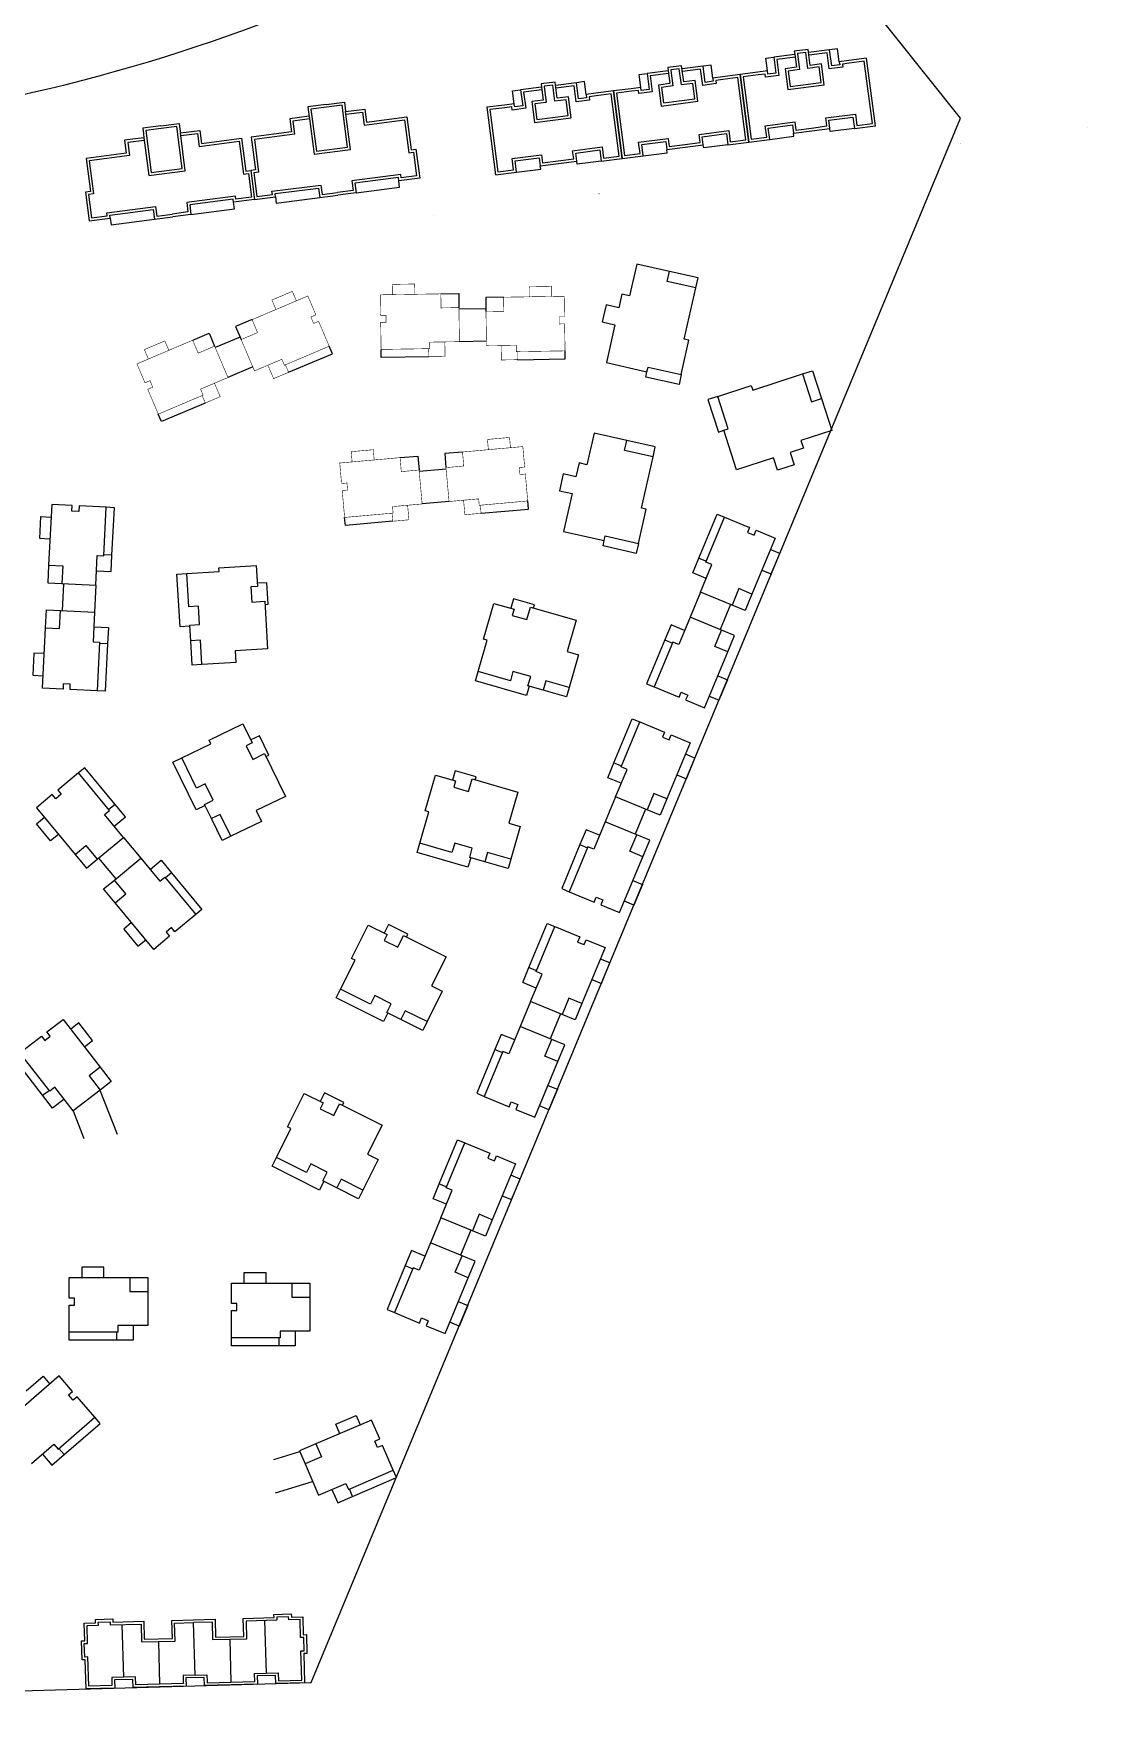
# Model space of a CAD drawing. Extents: x 65861 to 180383, y -19954 to 24543.
# Drawn here: x 128641 to 130589, y -16942 to -13829 of the extents above; entities that cross this region are included whole.
import ezdxf

# ---------------------------------------------------------------- set-up
doc = ezdxf.new("R2010")
doc.units = 0
doc.header["$LTSCALE"] = 1000
doc.header["$MEASUREMENT"] = 0
doc.layers.add('140', color=2, linetype='Continuous', lineweight=5)
doc.layers.add('DingDianTu', color=5, linetype='Continuous', lineweight=0)

# ---------------------------------------------------------------- blocks, each defined once
blk = doc.blocks.new('dafasfd')
at = {"layer": 'DingDianTu', "color": 7, "const_width": 100}
blk.add_lwpolyline([(36368038, 16363912), (36368954, 16361479), (36372042, 16362641), (36374261, 16356745), (36369114, 16354807), (36369537, 16353684), (36361113, 16350514), (36359352, 16355194), (36360288, 16355546), (36359830, 16356763), (36358894, 16356410), (36357556, 16359967)], close=True, dxfattribs=at)
for points in [[(36363546, 16362221), (36362876, 16363999), (36359039, 16362555), (36359708, 16360777)], [(36371734, 16355794), (36372686, 16353267), (36369878, 16352210), (36369350, 16353614)]]:
    blk.add_lwpolyline(points, dxfattribs=at)
at = {"layer": 'DingDianTu', "color": 7}
for points in [[(36368038, 16363912), (36371127, 16365074), (36372042, 16362641)], [(36369878, 16352210), (36361642, 16349110), (36361113, 16350514)]]:
    blk.add_lwpolyline(points, dxfattribs=at)
blk = doc.blocks.new('*E119')
at = {"layer": 'DingDianTu', "color": 7, "xscale": 0.001000002024510444, "yscale": 0.001000000163912773, "zscale": 0.001, "rotation": 339.3761177849276}
blk.add_blockref('dafasfd', (22613, -20413), dxfattribs=at)
blk = doc.blocks.new('*E118')
at = {"layer": 'DingDianTu', "color": 7, "xscale": 0.001000002024510444, "yscale": 0.001000000163912773, "zscale": 0.001, "rotation": 339.3761177849276}
blk.add_blockref('dafasfd', (22613, -20413), dxfattribs=at)
blk = doc.blocks.new('*E117')
at = {"layer": 'DingDianTu', "color": 7, "xscale": 0.001000002024510444, "yscale": 0.001000000163912773, "zscale": 0.001, "rotation": 339.3761177849276}
blk.add_blockref('dafasfd', (22613, -20413), dxfattribs=at)
blk = doc.blocks.new('*E116')
at = {"layer": 'DingDianTu', "color": 7, "xscale": 0.001000002024510444, "yscale": 0.001000000163912773, "zscale": 0.001, "rotation": 339.3761177849276}
blk.add_blockref('dafasfd', (22613, -20413), dxfattribs=at)
blk = doc.blocks.new('*E115')
at = {"layer": 'DingDianTu', "color": 7, "xscale": 0.001000002024510444, "yscale": 0.001000000163912773, "zscale": 0.001, "rotation": 339.3761177849276}
blk.add_blockref('dafasfd', (22612.58, -20413.34), dxfattribs=at)
blk = doc.blocks.new('*E114')
at = {"layer": 'DingDianTu', "color": 7, "xscale": 0.001000002024510444, "yscale": 0.001000000163912773, "zscale": 0.001, "rotation": 339.3761177849276}
blk.add_blockref('dafasfd', (22612.58, -20413.34), dxfattribs=at)
blk = doc.blocks.new('*E113')
at = {"layer": 'DingDianTu', "color": 7, "xscale": 0.001000002024510444, "yscale": 0.001000000163912773, "zscale": 0.001, "rotation": 339.3761177849276}
blk.add_blockref('dafasfd', (22612.58, -20413.34), dxfattribs=at)
blk = doc.blocks.new('*E112')
at = {"layer": 'DingDianTu', "color": 7, "xscale": 0.001000002024510444, "yscale": 0.001000000163912773, "zscale": 0.001, "rotation": 339.3761177849276}
blk.add_blockref('dafasfd', (22612.58, -20413.34), dxfattribs=at)
blk = doc.blocks.new('*E111')
at = {"layer": 'DingDianTu', "color": 7, "xscale": 0.001000002024510444, "yscale": 0.001000000163912773, "zscale": 0.001, "rotation": 339.3761177849276}
blk.add_blockref('dafasfd', (22612.58, -20413.34), dxfattribs=at)
blk = doc.blocks.new('*E110')
at = {"layer": 'DingDianTu', "color": 7, "xscale": 0.001000002024510444, "yscale": 0.001000000163912773, "zscale": 0.001, "rotation": 339.3761177849276}
blk.add_blockref('dafasfd', (22612.58, -20413.34), dxfattribs=at)

msp = doc.modelspace()

# ---------------------------------------------------------------- linework, layer by layer
at = {"layer": '140', "color": 7}
for p, q in [((130354.2, -13985.6), (129864.9, -13370.9)), ((129994.2, -13874.7), (130009.1, -13872.8)), ((129997.3, -13898.5), (129994.2, -13874.7)), ((130047.7, -13867.8), (130009.1, -13872.8)), ((130009.1, -13872.8), (130012.9, -13902.5)), ((130048.4, -13872.7), (130014.7, -13877.1)), ((130014.7, -13877.1), (130018.5, -13906.9)), ((130072.8, -13858.5), (130047, -13861.8)), ((130047, -13861.8), (130047.7, -13867.8)), ((130047.7, -13867.8), (130050.8, -13891.6)), ((130068.4, -13864.1), (130052.6, -13866.1)), ((130052.6, -13866.1), (130052.7, -13867.1)), ((130052.7, -13867.1), (130056.4, -13895.9)), ((130072.3, -13893.8), (130068.4, -13864.1)), ((130073.5, -13864.4), (130072.8, -13858.5)), ((130076.6, -13888.2), (130072.8, -13858.5)), ((130112.2, -13859.4), (130073.5, -13864.4)), ((130107.9, -13865), (130074.2, -13869.4)), ((130111.7, -13894.8), (130107.9, -13865)), ((130127.1, -13857.5), (130112.2, -13859.4)), ((130116.1, -13889.2), (130112.2, -13859.4)), ((130130.2, -13881.3), (130127.1, -13857.5)), ((130148, -13879), (130130.2, -13881.3)), ((130130.2, -13881.3), (130130.9, -13887.3)), ((130180.7, -13874.8), (130148, -13879)), ((130176.4, -13880.4), (130148.7, -13884)), ((130191.3, -13995.4), (130176.4, -13880.4)), ((130196.9, -13999.7), (130180.7, -13874.8)), ((129760.1, -13905), (129775, -13903.1)), ((129763.2, -13928.8), (129760.1, -13905)), ((129813.7, -13898.1), (129775, -13903.1)), ((129775, -13903.1), (129778.9, -13932.9)), ((129814.3, -13903.1), (129780.6, -13907.4)), ((129780.6, -13907.4), (129784.5, -13937.2)), ((129838.7, -13888.8), (129812.9, -13892.2)), ((129812.9, -13892.2), (129813.7, -13898.1)), ((129813.7, -13898.1), (129816.8, -13921.9)), ((129834.4, -13894.4), (129818.5, -13896.5)), ((129818.5, -13896.5), (129818.7, -13897.5)), ((129818.7, -13897.5), (129822.4, -13926.2)), ((129838.2, -13924.2), (129834.4, -13894.4)), ((129839.5, -13894.8), (129838.7, -13888.8)), ((129842.6, -13918.6), (129838.7, -13888.8)), ((129878.2, -13889.8), (129839.5, -13894.8)), ((129873.8, -13895.4), (129840.1, -13899.7)), ((129877.7, -13925.1), (129873.8, -13895.4)), ((129893, -13887.8), (129878.2, -13889.8)), ((129882, -13919.5), (129878.2, -13889.8)), ((129896.1, -13911.6), (129893, -13887.8)), ((129914, -13909.3), (129896.1, -13911.6)), ((129896.1, -13911.6), (129896.9, -13917.6)), ((129946.7, -13905.1), (129914, -13909.3)), ((129942.4, -13910.7), (129914.6, -13914.3)), ((129957.3, -14025.7), (129942.4, -13910.7)), ((129979.4, -13900.8), (129946.7, -13905.1)), ((129962.9, -14030), (129946.7, -13905.1)), ((129946.7, -13905.1), (129962.9, -14030)), ((129980.1, -13905.8), (129952.3, -13909.4)), ((129952.3, -13909.4), (129967.2, -14024.4)), ((129997.3, -13898.5), (129979.4, -13900.8)), ((129993, -13904.1), (129980.1, -13905.8)), ((129993.7, -13910.1), (129993, -13904.1)), ((130018.5, -13906.9), (129993.7, -13910.1)), ((129998, -13904.5), (129997.3, -13898.5)), ((130012.9, -13902.5), (129998, -13904.5)), ((130050.8, -13891.6), (130030, -13894.3)), ((130030, -13894.3), (130035, -13933)), ((130056.4, -13895.9), (130035.6, -13898.6)), ((130035.6, -13898.6), (130039.3, -13927.4)), ((130093.1, -13891.1), (130072.3, -13893.8)), ((130097.4, -13885.5), (130076.6, -13888.2)), ((130096.8, -13919.9), (130093.1, -13891.1)), ((130102.4, -13924.2), (130097.4, -13885.5)), ((130136.5, -13891.6), (130111.7, -13894.8)), ((130130.9, -13887.3), (130116.1, -13889.2)), ((130148.7, -13884), (130135.8, -13885.6)), ((130135.8, -13885.6), (130136.5, -13891.6)), ((129526.1, -13935.4), (129541, -13933.4)), ((129529.2, -13959.2), (129526.1, -13935.4)), ((129579.6, -13928.4), (129541, -13933.4)), ((129541, -13933.4), (129544.8, -13963.2)), ((129580.3, -13933.4), (129546.6, -13937.8)), ((129546.6, -13937.8), (129550.4, -13967.5)), ((129604.7, -13919.1), (129578.9, -13922.5)), ((129578.9, -13922.5), (129579.6, -13928.4)), ((129579.6, -13928.4), (129582.7, -13952.2)), ((129600.3, -13924.7), (129584.5, -13926.8)), ((129584.5, -13926.8), (129584.6, -13927.8)), ((129584.6, -13927.8), (129588.3, -13956.5)), ((129604.2, -13954.5), (129600.3, -13924.7)), ((129605.4, -13925.1), (129604.7, -13919.1)), ((129608.5, -13948.9), (129604.7, -13919.1)), ((129644.1, -13920.1), (129605.4, -13925.1)), ((129639.8, -13925.7), (129606.1, -13930)), ((129643.6, -13955.4), (129639.8, -13925.7)), ((129659, -13918.2), (129644.1, -13920.1)), ((129648, -13949.8), (129644.1, -13920.1)), ((129662.1, -13942), (129659, -13918.2)), ((129679.9, -13939.6), (129662.1, -13942)), ((129662.1, -13942), (129662.8, -13947.9)), ((129712.6, -13935.4), (129679.9, -13939.6)), ((129708.3, -13941), (129680.6, -13944.6)), ((129723.2, -14056), (129708.3, -13941)), ((129745.4, -13931.2), (129712.6, -13935.4)), ((129728.8, -14060.4), (129712.6, -13935.4)), ((129712.6, -13935.4), (129728.8, -14060.4)), ((129746, -13936.1), (129718.2, -13939.7)), ((129718.2, -13939.7), (129733.2, -14054.8)), ((129763.2, -13928.8), (129745.4, -13931.2)), ((129758.9, -13934.4), (129746, -13936.1)), ((129759.7, -13940.4), (129758.9, -13934.4)), ((129784.5, -13937.2), (129759.7, -13940.4)), ((129764, -13934.8), (129763.2, -13928.8)), ((129778.9, -13932.9), (129764, -13934.8)), ((129816.8, -13921.9), (129796, -13924.6)), ((129796, -13924.6), (129801, -13963.3)), ((129822.4, -13926.2), (129801.6, -13928.9)), ((129801.6, -13928.9), (129805.3, -13957.7)), ((129859.1, -13921.5), (129838.2, -13924.2)), ((129863.4, -13915.9), (129842.6, -13918.6)), ((129862.8, -13950.2), (129859.1, -13921.5)), ((129868.4, -13954.5), (129863.4, -13915.9)), ((129902.5, -13921.9), (129877.7, -13925.1)), ((129896.9, -13917.6), (129882, -13919.5)), ((129914.6, -13914.3), (129901.7, -13915.9)), ((129901.7, -13915.9), (129902.5, -13921.9)), ((130035, -13933), (130102.4, -13924.2)), ((130039.3, -13927.4), (130096.8, -13919.9)), ((129181.5, -13960.4), (129147.7, -13964.7)), ((129147.7, -13964.7), (129149.1, -13975.1)), ((129149.1, -13975.1), (129150, -13982.3)), ((129182.1, -13965.3), (129153.3, -13969)), ((129153.3, -13969), (129163.4, -14046.9)), ((129181.5, -13960.4), (129215.2, -13956)), ((129210.9, -13961.6), (129182.1, -13965.3)), ((129220.9, -14039.4), (129210.9, -13961.6)), ((129215.2, -13956), (129216.5, -13966.4)), ((129216.5, -13966.4), (129217.4, -13973.5)), ((129217.4, -13973.5), (129253.1, -13968.9)), ((129226.5, -14043.8), (129217.4, -13973.5)), ((129218.1, -13978.5), (129248.8, -13974.5)), ((129248.8, -13974.5), (129252, -13998.6)), ((129253.1, -13968.9), (129256.3, -13993)), ((129511.3, -13961.5), (129478.6, -13965.7)), ((129478.6, -13965.7), (129494.8, -14090.7)), ((129512, -13966.4), (129484.2, -13970)), ((129484.2, -13970), (129499.1, -14085.1)), ((129529.2, -13959.2), (129511.3, -13961.5)), ((129524.9, -13964.8), (129512, -13966.4)), ((129525.6, -13970.7), (129524.9, -13964.8)), ((129550.4, -13967.5), (129525.6, -13970.7)), ((129530, -13965.1), (129529.2, -13959.2)), ((129544.8, -13963.2), (129530, -13965.1)), ((129582.7, -13952.2), (129561.9, -13954.9)), ((129561.9, -13954.9), (129566.9, -13993.6)), ((129588.3, -13956.5), (129567.5, -13959.2)), ((129567.5, -13959.2), (129571.2, -13988)), ((129625, -13951.8), (129604.2, -13954.5)), ((129629.3, -13946.2), (129608.5, -13948.9)), ((129628.8, -13980.6), (129625, -13951.8)), ((129634.4, -13984.9), (129629.3, -13946.2)), ((129668.4, -13952.2), (129643.6, -13955.4)), ((129662.8, -13947.9), (129648, -13949.8)), ((129680.6, -13944.6), (129667.7, -13946.3)), ((129667.7, -13946.3), (129668.4, -13952.2)), ((129801, -13963.3), (129868.4, -13954.5)), ((129805.3, -13957.7), (129862.8, -13950.2)), ((128876, -13999.9), (128842.3, -14004.3)), ((128842.3, -14004.3), (128843.6, -14014.7)), ((128876.6, -14004.9), (128847.9, -14008.6)), ((128876, -13999.9), (128909.7, -13995.6)), ((128905.4, -14001.2), (128876.6, -14004.9)), ((128915.5, -14079), (128905.4, -14001.2)), ((128909.7, -13995.6), (128911.1, -14006)), ((128911.1, -14006), (128912, -14013.1)), ((129150, -13982.3), (129114.3, -13986.9)), ((129114.3, -13986.9), (129117.4, -14011)), ((129150.6, -13987.2), (129119.9, -13991.2)), ((129119.9, -13991.2), (129123, -14015.3)), ((129150, -13982.3), (129159.1, -14052.5)), ((129154, -16879.6), (130354.2, -13985.6)), ((129252, -13998.6), (129326.3, -13989)), ((129256.3, -13993), (129330.6, -13983.4)), ((129326.3, -13989), (129334.2, -14050)), ((129330.6, -13983.4), (129338.5, -14044.4)), ((129566.9, -13993.6), (129634.4, -13984.9)), ((129571.2, -13988), (129628.8, -13980.6)), ((129993.3, -13999.9), (130047.8, -13992.8)), ((129996, -14020.7), (129993.3, -13999.9)), ((129998.9, -14004.2), (130043.5, -13998.4)), ((130001.6, -14025), (129998.9, -14004.2)), ((130043.5, -13998.4), (130045.4, -14013.3)), ((130047.8, -13992.8), (130049.7, -14007.7)), ((130049.7, -14007.7), (130078.5, -14004)), ((130078.5, -14004), (130107.2, -14000.2)), ((130079.1, -14008.9), (130112.8, -14004.6)), ((130105.3, -13985.4), (130159.9, -13978.3)), ((130107.2, -14000.2), (130105.3, -13985.4)), ((130110.9, -13989.7), (130155.5, -13983.9)), ((130112.8, -14004.6), (130110.9, -13989.7)), ((130113.6, -14010.5), (130112.8, -14004.6)), ((130158.2, -14004.7), (130113.6, -14010.5)), ((130155.5, -13983.9), (130158.2, -14004.7)), ((130158.2, -14004.7), (130196.9, -13999.7)), ((130159.9, -13978.3), (130162.6, -13999.1)), ((130162.6, -13999.1), (130191.3, -13995.4)), ((128844.6, -14021.9), (128808.9, -14026.5)), ((128808.9, -14026.5), (128812, -14050.6)), ((128845.2, -14026.8), (128814.5, -14030.8)), ((128814.5, -14030.8), (128817.6, -14054.9)), ((128843.6, -14014.7), (128844.6, -14021.9)), ((128844.6, -14021.9), (128853.7, -14092.1)), ((128847.9, -14008.6), (128858, -14086.5)), ((128912, -14013.1), (128947.7, -14008.5)), ((128921.1, -14083.3), (128912, -14013.1)), ((128912.6, -14018.1), (128943.4, -14014.1)), ((128943.4, -14014.1), (128946.5, -14038.2)), ((128946.5, -14038.2), (129020.9, -14028.6)), ((128947.7, -14008.5), (128950.8, -14032.6)), ((128950.8, -14032.6), (129025.2, -14023)), ((129020.9, -14028.6), (129028.8, -14089.5)), ((129025.2, -14023), (129033.1, -14083.9)), ((129117.4, -14011), (129043.1, -14020.7)), ((129043.1, -14020.7), (129051, -14081.6)), ((129123, -14015.3), (129048.7, -14025)), ((129048.7, -14025), (129056.6, -14085.9)), ((129759.2, -14030.2), (129813.8, -14023.1)), ((129761.9, -14051), (129759.2, -14030.2)), ((129764.8, -14034.5), (129809.4, -14028.7)), ((129767.5, -14055.3), (129764.8, -14034.5)), ((129809.4, -14028.7), (129811.4, -14043.6)), ((129813.8, -14023.1), (129815.7, -14038)), ((129815.7, -14038), (129844.4, -14034.3)), ((129844.4, -14034.3), (129873.2, -14030.6)), ((129845.1, -14039.2), (129878.8, -14034.9)), ((129871.3, -14015.7), (129925.8, -14008.6)), ((129873.2, -14030.6), (129871.3, -14015.7)), ((129876.9, -14020), (129921.5, -14014.2)), ((129878.8, -14034.9), (129876.9, -14020)), ((129879.6, -14040.8), (129878.8, -14034.9)), ((129924.2, -14035), (129879.6, -14040.8)), ((129921.5, -14014.2), (129924.2, -14035)), ((129924.2, -14035), (129962.9, -14030)), ((129925.8, -14008.6), (129928.5, -14029.4)), ((129928.5, -14029.4), (129957.3, -14025.7)), ((129962.9, -14030), (130001.6, -14025)), ((129967.2, -14024.4), (129996, -14020.7)), ((130001.6, -14025), (130046.2, -14019.2)), ((130045.4, -14013.3), (130079.1, -14008.9)), ((130046.2, -14019.2), (130045.4, -14013.3)), ((128812, -14050.6), (128737.6, -14060.2)), ((128737.6, -14060.2), (128745.5, -14121.2)), ((128817.6, -14054.9), (128743.2, -14064.5)), ((128743.2, -14064.5), (128751.1, -14125.5)), ((129159.1, -14052.5), (129226.5, -14043.8)), ((129163.4, -14046.9), (129220.9, -14039.4)), ((129334.2, -14050), (129343.2, -14048.8)), ((129338.5, -14044.4), (129347.5, -14043.2)), ((129343.2, -14048.8), (129348.8, -14092.4)), ((129347.5, -14043.2), (129354.4, -14096.8)), ((129525.2, -14060.5), (129579.7, -14053.5)), ((129527.9, -14081.4), (129525.2, -14060.5)), ((129530.8, -14064.8), (129575.4, -14059.1)), ((129533.5, -14085.7), (129530.8, -14064.8)), ((129575.4, -14059.1), (129577.3, -14073.9)), ((129579.7, -14053.5), (129581.6, -14068.3)), ((129581.6, -14068.3), (129610.4, -14064.6)), ((129610.4, -14064.6), (129639.2, -14060.9)), ((129611, -14069.6), (129644.8, -14065.2)), ((129637.2, -14046), (129691.8, -14038.9)), ((129639.2, -14060.9), (129637.2, -14046)), ((129642.8, -14050.3), (129687.5, -14044.5)), ((129644.8, -14065.2), (129642.8, -14050.3)), ((129645.5, -14071.1), (129644.8, -14065.2)), ((129690.2, -14065.4), (129645.5, -14071.1)), ((129687.5, -14044.5), (129690.2, -14065.4)), ((129690.2, -14065.4), (129728.8, -14060.4)), ((129691.8, -14038.9), (129694.5, -14059.8)), ((129694.5, -14059.8), (129723.2, -14056)), ((129728.8, -14060.4), (129767.5, -14055.3)), ((129733.2, -14054.8), (129761.9, -14051)), ((129767.5, -14055.3), (129812.1, -14049.6)), ((129811.4, -14043.6), (129845.1, -14039.2)), ((129812.1, -14049.6), (129811.4, -14043.6)), ((128853.7, -14092.1), (128921.1, -14083.3)), ((128858, -14086.5), (128915.5, -14079)), ((129028.8, -14089.5), (129037.7, -14088.4)), ((129033.1, -14083.9), (129042, -14082.8)), ((129037.7, -14088.4), (129043.4, -14132)), ((129051, -14081.6), (129042, -14082.8)), ((129042, -14082.8), (129049, -14136.3)), ((129042, -14082.8), (129049, -14136.3)), ((129056.6, -14085.9), (129047.6, -14087.1)), ((129047.6, -14087.1), (129053.3, -14130.7)), ((129319.3, -14090.2), (129229, -14101.9)), ((129315, -14095.8), (129234.6, -14106.2)), ((129315.7, -14101.8), (129315, -14095.8)), ((129354.4, -14096.8), (129315.7, -14101.8)), ((129320.1, -14096.2), (129319.3, -14090.2)), ((129348.8, -14092.4), (129320.1, -14096.2)), ((129494.8, -14090.7), (129533.5, -14085.7)), ((129499.1, -14085.1), (129527.9, -14081.4)), ((129533.5, -14085.7), (129578.1, -14079.9)), ((129577.3, -14073.9), (129611, -14069.6)), ((129578.1, -14079.9), (129577.3, -14073.9)), ((128745.5, -14121.2), (128736.6, -14122.4)), ((128736.6, -14122.4), (128743.5, -14175.9)), ((128751.1, -14125.5), (128742.2, -14126.7)), ((128742.2, -14126.7), (128747.8, -14170.3)), ((129013.8, -14129.8), (128923.6, -14141.5)), ((129014.6, -14135.8), (129013.8, -14129.8)), ((129049, -14136.3), (129087.6, -14131.3)), ((129053.3, -14130.7), (129082, -14127)), ((129081.3, -14121.1), (129171.5, -14109.4)), ((129082, -14127), (129081.3, -14121.1)), ((129086.9, -14125.4), (129167.2, -14115)), ((129087.6, -14131.3), (129086.9, -14125.4)), ((129087.6, -14131.3), (129089.2, -14143.2)), ((129167.2, -14115), (129169.5, -14132.8)), ((129169.5, -14132.8), (129203.2, -14128.5)), ((129171.5, -14109.4), (129173.8, -14127.2)), ((129173.8, -14127.2), (129202.6, -14123.5)), ((129231.3, -14119.8), (129202.6, -14123.5)), ((129236.9, -14124.1), (129203.2, -14128.5)), ((129229, -14101.9), (129231.3, -14119.8)), ((129234.6, -14106.2), (129236.9, -14124.1)), ((129236.9, -14124.1), (129317.3, -14113.7)), ((129317.3, -14113.7), (129315.7, -14101.8)), ((128775.8, -14160.6), (128866.1, -14148.9)), ((128776.6, -14166.6), (128775.8, -14160.6)), ((128781.4, -14165), (128861.8, -14154.5)), ((128861.8, -14154.5), (128864.1, -14172.4)), ((128866.1, -14148.9), (128868.4, -14166.8)), ((128925.9, -14159.3), (128897.1, -14163.1)), ((128923.6, -14141.5), (128925.9, -14159.3)), ((129009.5, -14135.4), (128929.2, -14145.8)), ((128929.2, -14145.8), (128931.5, -14163.7)), ((128931.5, -14163.7), (129011.8, -14153.3)), ((129010.3, -14141.4), (129009.5, -14135.4)), ((129049, -14136.3), (129010.3, -14141.4)), ((129011.8, -14153.3), (129010.3, -14141.4)), ((129043.4, -14132), (129014.6, -14135.8)), ((129089.2, -14143.2), (129169.5, -14132.8)), ((128743.5, -14175.9), (128782.2, -14170.9)), ((128747.8, -14170.3), (128776.6, -14166.6)), ((128782.2, -14170.9), (128781.4, -14165)), ((128782.2, -14170.9), (128783.7, -14182.8)), ((128783.7, -14182.8), (128864.1, -14172.4)), ((128864.1, -14172.4), (128897.8, -14168)), ((128868.4, -14166.8), (128897.1, -14163.1)), ((128931.5, -14163.7), (128897.8, -14168)), ((129755.8, -14256), (129742.6, -14314.5)), ((129816.3, -14269.6), (129755.8, -14256)), ((129812.1, -14288.1), (129816.3, -14269.6)), ((129869, -14281.4), (129816.3, -14269.6)), ((129864.8, -14299.9), (129869, -14281.4)), ((129728, -14311.2), (129722.3, -14336.6)), ((129742.6, -14314.5), (129728, -14311.2)), ((129864.8, -14299.9), (129812.1, -14288.1)), ((129843.5, -14394.6), (129864.8, -14299.9)), ((129476.9, -14338.5), (129426.9, -14339.3)), ((129698.9, -14331.3), (129691.8, -14362.5)), ((129722.3, -14336.6), (129698.9, -14331.3)), ((129691.8, -14362.5), (129715.3, -14367.8)), ((129715.3, -14367.8), (129699.5, -14438)), ((129022.4, -14390.7), (128976.4, -14410.2)), ((129477.8, -14398.5), (129427.8, -14399.3)), ((129838, -14460), (129852.3, -14396.6)), ((129852.3, -14396.6), (129843.5, -14394.6)), ((129699.5, -14438), (129774.6, -14454.9)), ((129045.9, -14445.9), (128999.9, -14465.4)), ((129772.4, -14464.7), (129774.6, -14454.9)), ((129833.9, -14478.5), (129772.4, -14464.7)), ((129774.6, -14454.9), (129776.6, -14446.2)), ((129776.6, -14446.2), (129838, -14460)), ((129838, -14460), (129833.9, -14478.5)), ((129970.1, -14488.9), (130062.3, -14458.9)), ((130062.3, -14458.9), (130080.4, -14453)), ((130062.3, -14458.9), (130079, -14510.2)), ((130080.4, -14453), (130097.1, -14504.3)), ((129905.5, -14500.5), (129887.4, -14506.4)), ((129905.5, -14500.5), (129967.3, -14480.4)), ((129925, -14560.4), (129905.5, -14500.5)), ((129967.3, -14480.4), (129970.1, -14488.9)), ((130079, -14510.2), (130097.1, -14504.3)), ((130097.1, -14504.3), (130116.3, -14563.3)), ((129887.4, -14506.4), (129906.9, -14566.3)), ((129906.9, -14566.3), (129916.4, -14563.2)), ((129916.4, -14563.2), (129925, -14560.4)), ((129940.3, -14636.4), (129916.4, -14563.2)), ((130116.3, -14563.3), (130059.3, -14581.9)), ((129676.8, -14568.4), (129663.6, -14626.9)), ((129737.3, -14582), (129676.8, -14568.4)), ((129733.1, -14600.5), (129737.3, -14582)), ((129790, -14593.8), (129737.3, -14582)), ((129785.8, -14612.3), (129790, -14593.8)), ((130063.9, -14596.1), (130039.2, -14604.2)), ((130059.3, -14581.9), (130063.9, -14596.1)), ((129649, -14623.6), (129643.3, -14649)), ((129663.6, -14626.9), (129649, -14623.6)), ((129785.8, -14612.3), (129733.1, -14600.5)), ((129764.5, -14707), (129785.8, -14612.3)), ((130008.7, -14614.1), (129940.3, -14636.4)), ((130016.2, -14636.9), (130008.7, -14614.1)), ((130046.6, -14627), (130016.2, -14636.9)), ((130039.2, -14604.2), (130046.6, -14627)), ((129403.3, -14635.1), (129353.5, -14639.6)), ((129619.9, -14643.7), (129612.9, -14674.9)), ((129643.3, -14649), (129619.9, -14643.7)), ((129612.9, -14674.9), (129636.3, -14680.2)), ((129636.3, -14680.2), (129620.5, -14750.4)), ((128651.8, -14763.6), (128653.9, -14722.6)), ((128653.9, -14722.6), (128672.9, -14723.6)), ((128674, -14700.6), (128668.4, -14812.4)), ((128712, -14702.5), (128674, -14700.6)), ((128711.5, -14712.5), (128712, -14702.5)), ((128724.4, -14713.1), (128711.5, -14712.5)), ((128724.9, -14703.1), (128724.4, -14713.1)), ((128774.9, -14705.6), (128724.9, -14703.1)), ((128770.4, -14795.5), (128774.9, -14705.6)), ((128789.9, -14706.4), (128774.9, -14705.6)), ((128785.5, -14794.3), (128789.9, -14706.4)), ((129408.7, -14694.8), (129358.9, -14699.3)), ((129759.1, -14772.4), (129773.3, -14709)), ((129773.3, -14709), (129764.5, -14707)), ((129870.6, -14799.4), (129904.3, -14718.1)), ((129904.3, -14718.1), (129918.1, -14723.8)), ((129620.5, -14750.4), (129695.6, -14767.3)), ((129883.7, -14807), (129918.1, -14723.8)), ((129918.1, -14723.8), (129964.3, -14743)), ((129964.3, -14743), (129960.5, -14752.2)), ((129960.5, -14752.2), (129972.5, -14757.2)), ((129972.5, -14757.2), (129976.3, -14747.9)), ((129976.3, -14747.9), (130011.4, -14762.5)), ((128670.8, -14764.5), (128651.8, -14763.6)), ((129693.4, -14777.1), (129695.6, -14767.3)), ((129754.9, -14790.9), (129693.4, -14777.1)), ((129695.6, -14767.3), (129697.6, -14758.5)), ((129697.6, -14758.5), (129759.1, -14772.4)), ((129759.1, -14772.4), (129754.9, -14790.9)), ((130011.4, -14762.5), (129968.5, -14866)), ((130020.2, -14791), (130002.6, -14783.8)), ((128668.4, -14812.4), (128666.8, -14845.4)), ((128668.4, -14812.4), (128694.4, -14813.7)), ((128694.4, -14813.7), (128692.7, -14846.7)), ((128755.6, -14849.9), (128758.4, -14794.9)), ((128758.4, -14794.9), (128770.4, -14795.5)), ((128785.5, -14794.3), (128770.5, -14793.5)), ((128784, -14824.2), (128785.5, -14794.3)), ((128983.1, -14817.3), (129052, -14813.2)), ((129052, -14813.2), (129054.3, -14852.1)), ((129859.1, -14827.1), (129870.6, -14799.4)), ((129870.6, -14799.4), (129884.4, -14805.1)), ((129873.7, -14862.4), (129894.7, -14811.5)), ((129894.7, -14811.5), (129883.7, -14807)), ((130004.5, -14828.9), (130020.2, -14791)), ((128666.8, -14845.4), (128692.7, -14846.7)), ((128692.7, -14846.7), (128755.6, -14849.9)), ((128695.7, -14846.9), (128693.2, -14896.8)), ((128757, -14822.9), (128784, -14824.2)), ((128905.7, -14829), (128923.7, -14827.9)), ((128911.6, -14926.8), (128905.7, -14829)), ((128923.7, -14827.9), (128983.6, -14824.3)), ((128927.4, -14889.8), (128923.7, -14827.9)), ((128983.6, -14824.3), (128983.1, -14817.3)), ((129072, -14845.1), (129054, -14846.1)), ((129074.3, -14885), (129072, -14845.1)), ((129884, -14837.4), (129859.1, -14827.1)), ((129986.9, -14821.6), (130004.5, -14828.9)), ((128755.6, -14849.9), (128753.1, -14899.8)), ((129054.3, -14852.1), (129042.4, -14852.8)), ((129042.4, -14852.8), (129044, -14880.8)), ((129528, -14875.1), (129523.1, -14892.4)), ((129566.5, -14886.2), (129528, -14875.1)), ((129873.7, -14862.4), (129854.5, -14908.6)), ((129931.9, -14886.5), (129873.7, -14862.4)), ((129944.5, -14856), (129931.9, -14886.5)), ((129968.5, -14866), (129944.5, -14856)), ((129968.5, -14866), (129955.9, -14896.4)), ((128662.6, -14928.3), (128664.3, -14895.3)), ((128664.3, -14895.3), (128690.2, -14896.6)), ((128688.6, -14929.6), (128690.2, -14896.6)), ((128690.2, -14896.6), (128753.1, -14899.8)), ((128753.1, -14899.8), (128750.4, -14954.7)), ((128945.3, -14888.7), (128927.4, -14889.8)), ((128947.4, -14922.6), (128945.3, -14888.7)), ((129044, -14880.8), (129068, -14879.4)), ((129068, -14879.4), (129073.3, -14967.2)), ((129068.4, -14885.4), (129074.3, -14885)), ((129472.3, -14949.6), (129491.3, -14883.3)), ((129491.3, -14883.3), (129528.8, -14894.1)), ((129528.8, -14894.1), (129525.5, -14905.6)), ((129525.5, -14905.6), (129552.4, -14913.4)), ((129552.4, -14913.4), (129559, -14890.3)), ((129559, -14890.3), (129643.6, -14914.6)), ((129564.8, -14892), (129566.5, -14886.2)), ((129854.5, -14908.6), (129833.4, -14959.4)), ((129912.7, -14932.7), (129854.5, -14908.6)), ((129929.1, -14885.4), (129910, -14931.5)), ((129955.9, -14896.4), (129931.9, -14886.5)), ((128657, -15040.2), (128662.6, -14928.3)), ((128662.6, -14928.3), (128688.6, -14929.6)), ((128751.8, -14926.8), (128778.8, -14928.1)), ((128778.8, -14928.1), (128777.3, -14958.1)), ((128929.5, -14925.7), (128911.6, -14926.8)), ((128929.4, -14923.7), (128947.4, -14922.6)), ((128931.1, -14952.7), (128929.4, -14923.7)), ((129643.6, -14914.6), (129627, -14972.3)), ((129819.2, -14923.2), (129807.7, -14950.9)), ((129844.2, -14933.5), (129819.2, -14923.2)), ((129900.1, -14963.2), (129912.7, -14932.7)), ((129936.7, -14942.6), (129912.7, -14932.7)), ((128750.4, -14954.7), (128762.4, -14955.3)), ((128762.4, -14955.3), (128757.9, -15045.2)), ((128777.3, -14958.1), (128762.3, -14957.3)), ((128777.3, -14958.1), (128772.9, -15046)), ((128949.1, -14951.6), (128931.1, -14952.7)), ((128933.8, -14997.6), (128931.1, -14952.7)), ((128951.8, -14996.5), (128949.1, -14951.6)), ((129073.3, -14967.2), (129013.4, -14970.8)), ((129013.4, -14970.8), (129014.7, -14992.8)), ((129462.4, -15009.2), (129479, -14951.6)), ((129479, -14951.6), (129472.3, -14949.6)), ((129807.7, -14950.9), (129774, -15032.2)), ((129822.4, -14954.8), (129787.9, -15037.9)), ((129807.7, -14950.9), (129821.6, -14956.6)), ((129833.4, -14959.4), (129822.4, -14954.8)), ((129924.1, -14973.1), (129900.1, -14963.2)), ((129924.1, -14973.1), (129936.7, -14942.6)), ((128641.2, -14975.3), (128639.2, -15016.2)), ((128660.2, -14976.2), (128641.2, -14975.3)), ((128951.8, -14996.5), (128933.8, -14997.6)), ((129014.7, -14992.8), (128951.8, -14996.5)), ((129627, -14972.3), (129648.2, -14978.4)), ((129648.2, -14978.4), (129630.7, -15038.9)), ((129881.2, -15076.6), (129924.1, -14973.1)), ((128639.2, -15016.2), (128658.2, -15017.2)), ((128695.5, -15032.1), (128695, -15042.1)), ((128708.4, -15032.7), (128695.5, -15032.1)), ((128707.9, -15042.7), (128708.4, -15032.7)), ((129457.4, -15026.5), (129462.4, -15009.2)), ((129551.6, -15053.6), (129457.4, -15026.5)), ((129522, -15026.4), (129462.4, -15009.2)), ((129526.9, -15009.1), (129522, -15026.4)), ((129559.6, -15018.5), (129526.9, -15009.1)), ((129554.6, -15035.8), (129559.6, -15018.5)), ((129587.5, -15026.5), (129582.5, -15043.8)), ((129630.7, -15038.9), (129587.5, -15026.5)), ((129774, -15032.2), (129787.9, -15037.9)), ((129905.7, -15017.5), (129923.2, -15024.7)), ((129923.2, -15024.7), (129907.5, -15062.6)), ((128695, -15042.1), (128657, -15040.2)), ((128757.9, -15045.2), (128707.9, -15042.7)), ((128772.9, -15046), (128757.9, -15045.2)), ((129556.6, -15036.3), (129551.6, -15053.6)), ((129582.5, -15043.8), (129554.6, -15035.8)), ((129625.8, -15056.2), (129582.5, -15043.8)), ((129630.7, -15038.9), (129625.8, -15056.2)), ((129787.9, -15037.9), (129834.1, -15057.1)), ((129834.1, -15057.1), (129837.9, -15047.8)), ((129837.9, -15047.8), (129849.9, -15052.8)), ((129849.9, -15052.8), (129846.1, -15062)), ((129846.1, -15062), (129881.2, -15076.6)), ((129907.5, -15062.6), (129890, -15055.3)), ((128965.4, -15136.6), (129027.4, -15106.4)), ((129027.4, -15106.4), (129044.5, -15141.4)), ((129713.5, -15178.1), (129747.2, -15096.8)), ((129726.6, -15185.7), (129761.1, -15102.5)), ((129747.2, -15096.8), (129761.1, -15102.5)), ((129761.1, -15102.5), (129807.3, -15121.7)), ((129807.3, -15121.7), (129803.4, -15130.9)), ((129815.4, -15135.9), (129819.3, -15126.7)), ((129819.3, -15126.7), (129854.4, -15141.2)), ((128914.5, -15169.2), (128968.5, -15142.9)), ((128968.5, -15142.9), (128965.4, -15136.6)), ((129044.5, -15141.4), (129033.7, -15146.7)), ((129033.7, -15146.7), (129046, -15171.8)), ((129058.1, -15128.1), (129041.9, -15136)), ((129075.6, -15164.1), (129058.1, -15128.1)), ((129803.4, -15130.9), (129815.4, -15135.9)), ((129854.4, -15141.2), (129811.5, -15244.7)), ((128735.2, -15187.4), (128723.6, -15196.9)), ((128791.3, -15255.2), (128735.2, -15187.4)), ((128898.3, -15177.1), (128914.5, -15169.2)), ((128941.3, -15265.1), (128898.3, -15177.1)), ((128941.7, -15224.9), (128914.5, -15169.2)), ((129046, -15171.8), (129067.6, -15161.3)), ((129067.6, -15161.3), (129106.1, -15240.4)), ((129070.2, -15166.7), (129075.6, -15164.1)), ((129702, -15205.8), (129713.5, -15178.1)), ((129713.5, -15178.1), (129727.4, -15183.8)), ((129737.7, -15190.3), (129726.6, -15185.7)), ((129863.1, -15169.8), (129845.6, -15162.5)), ((129847.4, -15207.6), (129863.1, -15169.8)), ((128723.6, -15196.9), (128685.1, -15228.8)), ((128781, -15266.3), (128723.6, -15196.9)), ((128957.9, -15217), (128941.7, -15224.9)), ((128972.8, -15247.6), (128957.9, -15217)), ((129364.4, -15267.3), (129383.5, -15201)), ((129383.5, -15201), (129420.9, -15211.8)), ((129420.1, -15192.8), (129415.2, -15210.1)), ((129420.9, -15211.8), (129417.6, -15223.3)), ((129458.6, -15203.9), (129420.1, -15192.8)), ((129444.5, -15231.1), (129451.2, -15208)), ((129451.2, -15208), (129535.7, -15232.3)), ((129456.9, -15209.7), (129458.6, -15203.9)), ((129727, -15216.1), (129702, -15205.8)), ((129716.6, -15241.1), (129737.7, -15190.3)), ((129829.9, -15200.4), (129847.4, -15207.6)), ((128675.1, -15237.1), (128645.8, -15261.3)), ((128681.4, -15244.8), (128675.1, -15237.1)), ((128691.5, -15236.5), (128681.4, -15244.8)), ((128685.1, -15228.8), (128691.5, -15236.5)), ((128956.6, -15255.5), (128972.8, -15247.6)), ((129106.1, -15240.4), (129052.2, -15266.7)), ((129417.6, -15223.3), (129444.5, -15231.1)), ((129535.7, -15232.3), (129519.1, -15290)), ((129716.6, -15241.1), (129697.5, -15287.3)), ((129774.8, -15265.2), (129716.6, -15241.1)), ((129787.5, -15234.7), (129774.8, -15265.2)), ((129811.5, -15244.7), (129787.5, -15234.7)), ((129811.5, -15244.7), (129798.8, -15275.2)), ((128645.8, -15261.3), (128717.2, -15347.6)), ((128645.8, -15291.1), (128660.5, -15279)), ((128771.7, -15273.9), (128781, -15266.3)), ((128806.8, -15316.3), (128771.7, -15273.9)), ((128791.3, -15255.2), (128779.7, -15264.7)), ((128789.6, -15295.5), (128810.4, -15278.3)), ((128810.4, -15278.3), (128791.3, -15255.2)), ((128957.5, -15257.3), (128941.3, -15265.1)), ((128969.3, -15281.5), (128956.6, -15255.5)), ((128985.5, -15273.6), (128969.3, -15281.5)), ((128989, -15322), (128969.3, -15281.5)), ((129005.2, -15314.1), (128985.5, -15273.6)), ((129052.2, -15266.7), (129061.8, -15286.5)), ((129354.5, -15326.9), (129371.1, -15269.2)), ((129371.1, -15269.2), (129364.4, -15267.3)), ((129772.1, -15264.1), (129752.9, -15310.3)), ((129798.8, -15275.2), (129774.8, -15265.2)), ((128672, -15322.7), (128645.8, -15291.1)), ((128686.6, -15310.6), (128672, -15322.7)), ((129005.2, -15314.1), (128989, -15322)), ((129061.8, -15286.5), (129005.2, -15314.1)), ((129519.1, -15290), (129540.3, -15296.1)), ((129540.3, -15296.1), (129522.9, -15356.6)), ((129662.2, -15301.9), (129650.7, -15329.6)), ((129687.1, -15312.2), (129662.2, -15301.9)), ((129697.5, -15287.3), (129676.4, -15338.1)), ((129755.7, -15311.4), (129697.5, -15287.3)), ((129743, -15341.9), (129755.7, -15311.4)), ((129779.7, -15321.4), (129755.7, -15311.4)), ((128717.2, -15347.6), (128737.2, -15331)), ((128737.2, -15331), (128758.3, -15356.4)), ((128758.3, -15356.4), (128806.8, -15316.3)), ((128806.8, -15316.3), (128838.7, -15354.8)), ((129349.5, -15344.2), (129354.5, -15326.9)), ((129443.7, -15371.3), (129349.5, -15344.2)), ((129414.1, -15344), (129354.5, -15326.9)), ((129419.1, -15326.7), (129414.1, -15344)), ((129451.7, -15336.2), (129419.1, -15326.7)), ((129446.8, -15353.4), (129451.7, -15336.2)), ((129479.6, -15344.2), (129474.6, -15361.5)), ((129522.9, -15356.6), (129479.6, -15344.2)), ((129650.7, -15329.6), (129617, -15410.9)), ((129665.3, -15333.5), (129630.8, -15416.6)), ((129650.7, -15329.6), (129664.5, -15335.3)), ((129676.4, -15338.1), (129665.3, -15333.5)), ((129767, -15351.9), (129743, -15341.9)), ((129767, -15351.9), (129779.7, -15321.4)), ((128717.2, -15347.6), (128738.2, -15373)), ((128738.2, -15373), (128758.3, -15356.4)), ((128760.6, -15354.5), (128792.5, -15393.1)), ((128790.2, -15395), (128838.7, -15354.8)), ((128838.7, -15354.8), (128873.8, -15397.2)), ((128855.9, -15375.6), (128876.7, -15358.4)), ((128876.7, -15358.4), (128895.8, -15381.5)), ((129448.7, -15354), (129443.7, -15371.3)), ((129474.6, -15361.5), (129446.8, -15353.4)), ((129517.9, -15373.9), (129474.6, -15361.5)), ((129522.9, -15356.6), (129517.9, -15373.9)), ((129724.1, -15455.3), (129767, -15351.9)), ((128770.1, -15411.5), (128790.2, -15395)), ((128811.2, -15420.4), (128790.2, -15395)), ((128873.8, -15397.2), (128883, -15389.5)), ((128883, -15389.5), (128940.4, -15458.9)), ((128895.8, -15381.5), (128884.3, -15391.1)), ((128895.8, -15381.5), (128951.9, -15449.3)), ((129748.6, -15396.2), (129766.2, -15403.5)), ((129766.2, -15403.5), (129750.5, -15441.4)), ((128791.2, -15437), (128770.1, -15411.5)), ((128791.2, -15437), (128811.2, -15420.4)), ((128862.6, -15523.3), (128791.2, -15437)), ((129617, -15410.9), (129630.8, -15416.6)), ((129630.8, -15416.6), (129677, -15435.8)), ((129677, -15435.8), (129680.8, -15426.6)), ((129680.8, -15426.6), (129692.9, -15431.5)), ((129692.9, -15431.5), (129689, -15440.8)), ((129750.5, -15441.4), (129732.9, -15434.1)), ((128940.4, -15458.9), (128901.9, -15490.7)), ((128951.9, -15449.3), (128940.4, -15458.9)), ((129689, -15440.8), (129724.1, -15455.3)), ((128821.8, -15473.9), (128807.1, -15486.1)), ((128807.1, -15486.1), (128833.3, -15517.6)), ((128891.8, -15499), (128862.6, -15523.3)), ((128895.5, -15483), (128885.5, -15491.3)), ((128885.5, -15491.3), (128891.8, -15499)), ((128901.9, -15490.7), (128895.5, -15483)), ((129228.5, -15540.2), (129259.4, -15478.5)), ((129259.4, -15478.5), (129294.3, -15496)), ((129297, -15477.2), (129288.9, -15493.3)), ((129294.3, -15496), (129288.9, -15506.7)), ((129332.7, -15495.1), (129297, -15477.2)), ((129313.9, -15519.2), (129324.7, -15497.8)), ((129324.7, -15497.8), (129403.4, -15537.2)), ((129330.1, -15500.5), (129332.7, -15495.1)), ((129556.4, -15556.8), (129590.1, -15475.5)), ((129569.5, -15564.4), (129604, -15481.3)), ((129590.1, -15475.5), (129604, -15481.3)), ((129604, -15481.3), (129650.2, -15500.4)), ((129650.2, -15500.4), (129646.3, -15509.7)), ((128833.3, -15517.6), (128847.9, -15505.5)), ((129288.9, -15506.7), (129313.9, -15519.2)), ((129646.3, -15509.7), (129658.3, -15514.6)), ((129697.3, -15520), (129654.4, -15623.4)), ((129658.3, -15514.6), (129662.2, -15505.4)), ((129662.2, -15505.4), (129697.3, -15520)), ((129207.9, -15597), (129234.8, -15543.3)), ((129234.8, -15543.3), (129228.5, -15540.2)), ((129403.4, -15537.2), (129376.5, -15590.8)), ((129544.9, -15584.5), (129556.4, -15556.8)), ((129556.4, -15556.8), (129570.3, -15562.6)), ((129706, -15548.5), (129688.5, -15541.2)), ((129690.3, -15586.3), (129706, -15548.5)), ((129376.5, -15590.8), (129396.2, -15600.7)), ((129569.9, -15594.9), (129544.9, -15584.5)), ((129559.5, -15619.8), (129580.6, -15569)), ((129580.6, -15569), (129569.5, -15564.4)), ((129672.8, -15579.1), (129690.3, -15586.3)), ((129199.8, -15613.1), (129207.9, -15597)), ((129287.5, -15657), (129199.8, -15613.1)), ((129263.3, -15624.7), (129207.9, -15597)), ((129271.4, -15608.6), (129263.3, -15624.7)), ((129301.8, -15623.9), (129271.4, -15608.6)), ((129293.7, -15640), (129301.8, -15623.9)), ((129396.2, -15600.7), (129368, -15657)), ((129559.5, -15619.8), (129540.4, -15666)), ((129617.7, -15643.9), (129559.5, -15619.8)), ((129630.4, -15613.5), (129617.7, -15643.9)), ((129654.4, -15623.4), (129630.4, -15613.5)), ((129654.4, -15623.4), (129641.7, -15653.9)), ((128665.3, -15676), (128695.4, -15652.8)), ((128695.4, -15652.8), (128763.8, -15741.5)), ((129295.5, -15640.9), (129287.5, -15657)), ((129319.7, -15652.9), (129293.7, -15640)), ((129327.7, -15636.9), (129319.7, -15652.9)), ((129359.9, -15673.1), (129319.7, -15652.9)), ((129368, -15657), (129327.7, -15636.9)), ((129615, -15642.8), (129595.8, -15689)), ((129641.7, -15653.9), (129617.7, -15643.9)), ((128615.4, -15714.4), (128655, -15683.9)), ((128655, -15683.9), (128661.1, -15691.8)), ((128661.1, -15691.8), (128671.4, -15683.9)), ((128671.4, -15683.9), (128665.3, -15676)), ((128724.5, -15659.4), (128709.5, -15671)), ((128749.6, -15691.9), (128724.5, -15659.4)), ((129368, -15657), (129359.9, -15673.1)), ((129505.1, -15680.6), (129493.6, -15708.3)), ((129530, -15690.9), (129505.1, -15680.6)), ((129540.4, -15666), (129519.3, -15716.8)), ((129598.6, -15690.1), (129540.4, -15666)), ((128670.4, -15785.7), (128615.4, -15714.4)), ((128734.5, -15703.5), (128749.6, -15691.9)), ((129493.6, -15708.3), (129459.9, -15789.6)), ((129508.2, -15712.2), (129473.7, -15795.4)), ((129493.6, -15708.3), (129507.4, -15714.1)), ((129519.3, -15716.8), (129508.2, -15712.2)), ((129585.9, -15720.6), (129598.6, -15690.1)), ((129622.6, -15700.1), (129598.6, -15690.1)), ((129609.9, -15730.6), (129622.6, -15700.1)), ((128657.3, -15793.3), (128603.6, -15723.6)), ((128763.8, -15741.5), (128743.2, -15757.4)), ((128763.8, -15741.5), (128784, -15767.6)), ((129567, -15834), (129609.9, -15730.6)), ((129609.9, -15730.6), (129585.9, -15720.6)), ((128679.9, -15778.4), (128670.4, -15785.7)), ((128713.5, -15822), (128679.9, -15778.4)), ((128743.2, -15757.4), (128763.4, -15783.5)), ((128784, -15767.6), (128763.4, -15783.5)), ((129591.5, -15774.9), (129609.1, -15782.2)), ((128657.3, -15793.3), (128669.2, -15784.1)), ((128675.6, -15817.1), (128657.3, -15793.3)), ((128697, -15800.6), (128675.6, -15817.1)), ((128763.4, -15783.5), (128713.5, -15822)), ((128762.9, -15783.8), (128795.1, -15865.3)), ((129110.1, -15851.7), (129141, -15790)), ((129141, -15790), (129175.9, -15807.5)), ((129178.6, -15788.7), (129170.5, -15804.8)), ((129175.9, -15807.5), (129170.5, -15818.2)), ((129214.3, -15806.6), (129178.6, -15788.7)), ((129195.5, -15830.8), (129206.3, -15809.3)), ((129206.3, -15809.3), (129284.9, -15848.7)), ((129211.6, -15812), (129214.3, -15806.6)), ((129459.9, -15789.6), (129473.7, -15795.4)), ((129473.7, -15795.4), (129519.9, -15814.5)), ((129519.9, -15814.5), (129523.8, -15805.3)), ((129523.8, -15805.3), (129535.8, -15810.2)), ((129535.8, -15810.2), (129531.9, -15819.5)), ((129609.1, -15782.2), (129593.4, -15820.1)), ((128713.5, -15822), (128733.7, -15873.3)), ((129170.5, -15818.2), (129195.5, -15830.8)), ((129531.9, -15819.5), (129567, -15834)), ((129593.4, -15820.1), (129575.8, -15812.8)), ((129089.5, -15908.5), (129116.3, -15854.8)), ((129116.3, -15854.8), (129110.1, -15851.7)), ((129284.9, -15848.7), (129258.1, -15902.3)), ((129258.1, -15902.3), (129277.8, -15912.2)), ((129390.6, -15956.8), (129424.3, -15875.5)), ((129403.6, -15964.4), (129438.1, -15881.2)), ((129424.3, -15875.5), (129438.1, -15881.2)), ((129438.1, -15881.2), (129484.3, -15900.4)), ((129484.3, -15900.4), (129480.5, -15909.6)), ((129492.5, -15914.6), (129496.3, -15905.4)), ((129496.3, -15905.4), (129531.4, -15919.9)), ((129081.4, -15924.6), (129089.5, -15908.5)), ((129169, -15968.5), (129081.4, -15924.6)), ((129144.9, -15936.3), (129089.5, -15908.5)), ((129153, -15920.2), (129144.9, -15936.3)), ((129183.4, -15935.4), (129153, -15920.2)), ((129175.3, -15951.5), (129183.4, -15935.4)), ((129277.8, -15912.2), (129249.5, -15968.5)), ((129480.5, -15909.6), (129492.5, -15914.6)), ((129531.4, -15919.9), (129488.5, -16023.4)), ((129177.1, -15952.4), (129169, -15968.5)), ((129201.2, -15964.5), (129175.3, -15951.5)), ((129209.3, -15948.4), (129201.2, -15964.5)), ((129241.5, -15984.6), (129201.2, -15964.5)), ((129249.5, -15968.5), (129209.3, -15948.4)), ((129379.1, -15984.5), (129390.6, -15956.8)), ((129390.6, -15956.8), (129404.4, -15962.5)), ((129414.7, -15969), (129403.6, -15964.4)), ((129540.2, -15948.5), (129522.6, -15941.2)), ((129524.4, -15986.3), (129540.2, -15948.5)), ((129249.5, -15968.5), (129241.5, -15984.6)), ((129404, -15994.8), (129379.1, -15984.5)), ((129393.7, -16019.8), (129414.7, -15969)), ((129506.9, -15979.1), (129524.4, -15986.3)), ((129393.7, -16019.8), (129374.5, -16066)), ((129451.9, -16043.9), (129393.7, -16019.8)), ((129464.5, -16013.4), (129451.9, -16043.9)), ((129488.5, -16023.4), (129464.5, -16013.4)), ((129488.5, -16023.4), (129475.9, -16053.9)), ((129449.1, -16042.8), (129430, -16089)), ((129475.9, -16053.9), (129451.9, -16043.9)), ((129339.2, -16080.6), (129327.7, -16108.3)), ((129364.2, -16090.9), (129339.2, -16080.6)), ((129374.5, -16066), (129353.4, -16116.8)), ((129432.7, -16090.1), (129374.5, -16066)), ((129420.1, -16120.6), (129432.7, -16090.1)), ((129456.7, -16100.1), (129432.7, -16090.1)), ((128729.5, -16111.3), (128729.5, -16130.3)), ((128770.5, -16111.3), (128729.5, -16111.3)), ((128770.5, -16130.3), (128770.5, -16111.3)), ((129029.3, -16121.6), (129029.3, -16140.6)), ((129070.3, -16121.6), (129029.3, -16121.6)), ((129070.3, -16140.6), (129070.3, -16121.6)), ((129327.7, -16108.3), (129294, -16189.6)), ((129342.3, -16112.2), (129307.9, -16195.3)), ((129327.7, -16108.3), (129341.6, -16114)), ((129353.4, -16116.8), (129342.3, -16112.2)), ((129444.1, -16130.6), (129420.1, -16120.6)), ((129444.1, -16130.6), (129456.7, -16100.1)), ((128706.5, -16130.3), (128818.5, -16130.3)), ((128706.5, -16168.3), (128706.5, -16130.3)), ((128818.5, -16130.3), (128851.5, -16130.3)), ((128818.5, -16130.3), (128818.5, -16156.3)), ((128851.5, -16130.3), (128851.5, -16156.3)), ((129006.3, -16140.6), (129118.3, -16140.6)), ((129006.3, -16178.6), (129006.3, -16140.6)), ((129118.3, -16140.6), (129151.3, -16140.6)), ((129118.3, -16140.6), (129118.3, -16166.6)), ((129151.3, -16140.6), (129151.3, -16166.6)), ((129401.2, -16234), (129444.1, -16130.6)), ((128716.5, -16168.3), (128706.5, -16168.3)), ((128706.5, -16181.3), (128716.5, -16181.3)), ((128706.5, -16231.3), (128706.5, -16181.3)), ((128716.5, -16181.3), (128716.5, -16168.3)), ((128818.5, -16156.3), (128851.5, -16156.3)), ((128851.5, -16156.3), (128851.5, -16219.3)), ((129016.3, -16178.6), (129006.3, -16178.6)), ((129016.3, -16191.6), (129016.3, -16178.6)), ((129118.3, -16166.6), (129151.3, -16166.6)), ((129151.3, -16166.6), (129151.3, -16229.6)), ((129425.7, -16174.9), (129443.2, -16182.2)), ((129443.2, -16182.2), (129427.5, -16220.1)), ((129006.3, -16191.6), (129016.3, -16191.6)), ((129006.3, -16241.6), (129006.3, -16191.6)), ((129294, -16189.6), (129307.9, -16195.3)), ((129307.9, -16195.3), (129354.1, -16214.5)), ((129354.1, -16214.5), (129357.9, -16205.2)), ((129357.9, -16205.2), (129369.9, -16210.2)), ((129369.9, -16210.2), (129366.1, -16219.5)), ((129427.5, -16220.1), (129410, -16212.8)), ((128706.5, -16246.3), (128706.5, -16231.3)), ((128796.5, -16231.3), (128706.5, -16231.3)), ((128794.5, -16246.3), (128706.5, -16246.3)), ((128794.5, -16246.3), (128794.5, -16231.3)), ((128824.5, -16246.3), (128794.5, -16246.3)), ((128796.5, -16219.3), (128796.5, -16231.3)), ((128851.5, -16219.3), (128796.5, -16219.3)), ((128824.5, -16219.3), (128824.5, -16246.3)), ((129006.3, -16256.6), (129006.3, -16241.6)), ((129096.3, -16241.6), (129006.3, -16241.6)), ((129094.3, -16256.6), (129094.3, -16241.6)), ((129096.3, -16229.6), (129096.3, -16241.6)), ((129151.3, -16229.6), (129096.3, -16229.6)), ((129124.3, -16229.6), (129124.3, -16256.6)), ((129366.1, -16219.5), (129401.2, -16234)), ((129094.3, -16256.6), (129006.3, -16256.6)), ((129124.3, -16256.6), (129094.3, -16256.6)), ((128688, -16312.4), (128603.2, -16385.6)), ((128627.1, -16339.8), (128658.1, -16313)), ((128658.1, -16313), (128670.5, -16327.4)), ((128712.8, -16341.1), (128688, -16312.4)), ((128705.2, -16347.6), (128712.8, -16341.1)), ((128713.7, -16357.5), (128705.2, -16347.6)), ((128721.3, -16350.9), (128713.7, -16357.5)), ((128754, -16388.8), (128721.3, -16350.9)), ((128685.9, -16447.6), (128754, -16388.8)), ((128697.2, -16457.7), (128763.8, -16400.1)), ((128763.8, -16400.1), (128754, -16388.8)), ((129265.5, -16393.9), (129162.6, -16438.1)), ((129199.2, -16401.7), (129236.9, -16385.6)), ((129206.7, -16419.2), (129199.2, -16401.7)), ((129236.9, -16385.6), (129244.4, -16403)), ((129280.5, -16428.9), (129265.5, -16393.9)), ((129271.3, -16432.8), (129280.5, -16428.9)), ((129276.4, -16444.7), (129271.3, -16432.8)), ((128636.4, -16474.5), (128678, -16438.5)), ((128656.8, -16456.8), (128674.5, -16477.3)), ((128674.5, -16477.3), (128697.2, -16457.7)), ((128678, -16438.5), (128685.9, -16447.6)), ((128697.2, -16457.7), (128687.4, -16446.3)), ((129084.5, -16467), (129132.6, -16452.1)), ((129162.6, -16438.1), (129132.3, -16451.1)), ((129132.3, -16451.1), (129142.5, -16475)), ((129172.8, -16462), (129142.5, -16475)), ((129162.6, -16438.1), (129172.8, -16462)), ((129285.6, -16440.8), (129276.4, -16444.7)), ((129305.3, -16486.7), (129285.6, -16440.8)), ((129142.5, -16475), (129167.4, -16532.9)), ((129222.6, -16522.3), (129305.3, -16486.7)), ((129311.3, -16500.5), (129305.3, -16486.7)), ((129088.1, -16528.7), (129156.4, -16507.5)), ((129167.4, -16532.9), (129217.9, -16511.2)), ((129192.2, -16522.3), (129202.8, -16547.1)), ((129217.9, -16511.2), (129222.6, -16522.3)), ((129230.4, -16535.2), (129224.5, -16521.5)), ((129230.4, -16535.2), (129311.3, -16500.5)), ((129202.8, -16547.1), (129230.4, -16535.2)), ((128734.2, -16769.4), (128755.2, -16768.8)), ((128735.2, -16802.4), (128734.2, -16769.4)), ((128739.4, -16774.2), (128760.4, -16773.6)), ((128740.3, -16807.2), (128739.4, -16774.2)), ((128755.1, -16762.8), (128787, -16761.9)), ((128755.2, -16768.8), (128755.1, -16762.8)), ((128760.2, -16767.6), (128782.2, -16767)), ((128760.4, -16773.6), (128760.2, -16767.6)), ((128782.2, -16767), (128782.4, -16773)), ((128782.4, -16773), (128839.3, -16771.4)), ((128787, -16761.9), (128787.2, -16767.9)), ((128787.2, -16767.9), (128844.2, -16766.3)), ((128807.1, -16869.4), (128804.4, -16772.4)), ((128839.3, -16771.4), (128840.3, -16804.4)), ((128844.2, -16766.3), (128845.1, -16799.3)), ((128896.2, -16764.8), (128976.1, -16762.6)), ((128897.1, -16797.8), (128896.2, -16764.8)), ((128901.3, -16769.7), (128936.3, -16768.7)), ((128902.2, -16802.7), (128901.3, -16769.7)), ((128971.3, -16767.7), (128936.3, -16768.7)), ((128939, -16865.7), (128936.3, -16768.7)), ((128939, -16865.7), (128936.3, -16768.7)), ((128939, -16865.7), (128936.3, -16768.7)), ((128939, -16865.7), (128936.3, -16768.7)), ((128972.2, -16800.7), (128971.3, -16767.7)), ((128976.1, -16762.6), (128977.1, -16795.6)), ((129028.1, -16761.1), (129085.1, -16759.5)), ((129029, -16794.1), (129028.1, -16761.1)), ((129090.2, -16764.4), (129033.3, -16766)), ((129033.3, -16766), (129034.2, -16799)), ((129071, -16862), (129068.2, -16765)), ((129084.9, -16753.5), (129116.9, -16752.6)), ((129085.1, -16759.5), (129084.9, -16753.5)), ((129112.1, -16757.8), (129090.1, -16758.4)), ((129090.1, -16758.4), (129090.2, -16764.4)), ((129112.2, -16763.8), (129112.1, -16757.8)), ((129133.2, -16763.2), (129112.2, -16763.8)), ((129116.9, -16752.6), (129117.1, -16758.6)), ((129117.1, -16758.6), (129138.1, -16758)), ((129134.1, -16796.1), (129133.2, -16763.2)), ((129138.1, -16758), (129139, -16791)), ((128729.2, -16802.5), (128735.2, -16802.4)), ((128730.2, -16837.5), (128729.2, -16802.5)), ((128734.3, -16807.4), (128740.3, -16807.2)), ((128735, -16832.4), (128734.3, -16807.4)), ((128840.3, -16804.4), (128902.2, -16802.7)), ((128845.1, -16799.3), (128897.1, -16797.8)), ((128871.3, -16803.5), (128873.5, -16882.5)), ((128871.3, -16803.5), (128873.5, -16882.5)), ((129034.2, -16799), (128972.2, -16800.7)), ((128977.1, -16795.6), (129029, -16794.1)), ((129003.2, -16799.8), (129005.4, -16878.8)), ((129003.2, -16799.8), (129005.4, -16878.8)), ((129140.1, -16796), (129134.1, -16796.1)), ((129139, -16791), (129145, -16790.8)), ((129140.8, -16821), (129140.1, -16796)), ((129145, -16790.8), (129146, -16825.8)), ((128736.1, -16837.4), (128730.2, -16837.5)), ((128741, -16832.2), (128735, -16832.4)), ((128737.7, -16891.3), (128736.1, -16837.4)), ((128742.5, -16886.2), (128741, -16832.2)), ((129134.9, -16821.1), (129140.8, -16821)), ((129136.4, -16875.1), (129134.9, -16821.1)), ((129146, -16825.8), (129140, -16826)), ((129140, -16826), (129141.5, -16880)), ((128829.1, -16868.8), (128785.1, -16870)), ((128785.1, -16870), (128785.5, -16885)), ((128829.5, -16883.7), (128829.1, -16868.8)), ((128939, -16865.7), (128917, -16866.3)), ((128917, -16866.3), (128917.4, -16878.8)), ((128956.2, -16870.2), (128922.2, -16871.1)), ((128939, -16865.7), (128961, -16865)), ((128956.6, -16885.2), (128956.2, -16870.2)), ((128961, -16865), (128961.4, -16877.5)), ((129049, -16862.6), (129093, -16861.3)), ((129049.4, -16877.6), (129049, -16862.6)), ((129088.1, -16866.5), (129054.1, -16867.4)), ((129054.1, -16867.4), (129054.5, -16882.4)), ((129088.5, -16881.5), (129088.1, -16866.5)), ((129093, -16861.3), (129093.4, -16876.3)), ((126933.1, -16942.1), (129154, -16879.6)), ((128790.6, -16889.8), (128737.7, -16891.3)), ((128785.5, -16885), (128742.5, -16886.2)), ((128824.2, -16873.9), (128790.2, -16874.8)), ((128790.2, -16874.8), (128790.6, -16889.8)), ((128824.6, -16888.9), (128824.2, -16873.9)), ((128873.6, -16887.5), (128824.6, -16888.9)), ((128917.5, -16881.3), (128829.5, -16883.7)), ((128922.6, -16886.1), (128873.6, -16887.5)), ((128917.4, -16878.8), (128917.5, -16881.3)), ((128922.2, -16871.1), (128922.6, -16886.1)), ((129054.5, -16882.4), (128956.6, -16885.2)), ((128961.4, -16877.5), (128961.4, -16880)), ((128961.4, -16880), (129049.4, -16877.6)), ((129141.5, -16880), (129088.5, -16881.5)), ((129093.4, -16876.3), (129136.4, -16875.1))]:
    msp.add_line(p, q, dxfattribs=at)
msp.add_ellipse((127910.9, -10755.2), major_axis=(3203.1, 632.6), ratio=1, start_param=4.538398, end_param=5.15903, dxfattribs=at)

# ---------------------------------------------------------------- block references
for name, p, xscale, yscale, zscale, rotation in [('*E116', (129946.7, -13905.1), 0.009999999981456315, 0.01000000000931323, 0.01, 7.382239020324064), ('*E117', (129712.6, -13935.4), 0.009999999981456315, 0.01000000000931323, 0.01, 7.382239020324064), ('*E118', (129044, -14028.1), 0.009999999981456315, 0.01000000000931323, 0.01, 7.382239020324064), ('*E119', (128738.6, -14067.7), 0.009999999981456315, 0.01000000000931323, 0.01, 7.382239020324064), ('*E113', (-497469.9, 154985.9), 10.00000000925442, 10.00000000931323, 10, 0.8962682715628731), ('*E115', (-515520.9, -93743.9), 10.00000000933613, 10.00000000931323, 10, 23.0286633602845), ('*E111', (-508355.3, 107826.9), 10.0000000093687, 10.00000000931323, 10, 5.140397251441804)]:
    msp.add_blockref(name, p, dxfattribs=dict(at, xscale=xscale, yscale=yscale, zscale=zscale, rotation=rotation))
at = {"layer": '140', "color": 7, "extrusion": (0, 0, -1), "yscale": 10.00000000931323, "zscale": -10}
for name, p, xscale, rotation in [('*E114', (-633389.8, 394609.6), 10.00000000933613, 336.9713366397155), ('*E112', (-750770.5, 174505.5), 10.00000000925442, 359.1037317284371), ('*E110', (-735016.8, 219678.6), 10.0000000093687, 354.8596027485582)]:
    msp.add_blockref(name, p, dxfattribs=dict(at, xscale=xscale, rotation=rotation))

doc.saveas('drawing.dxf')
